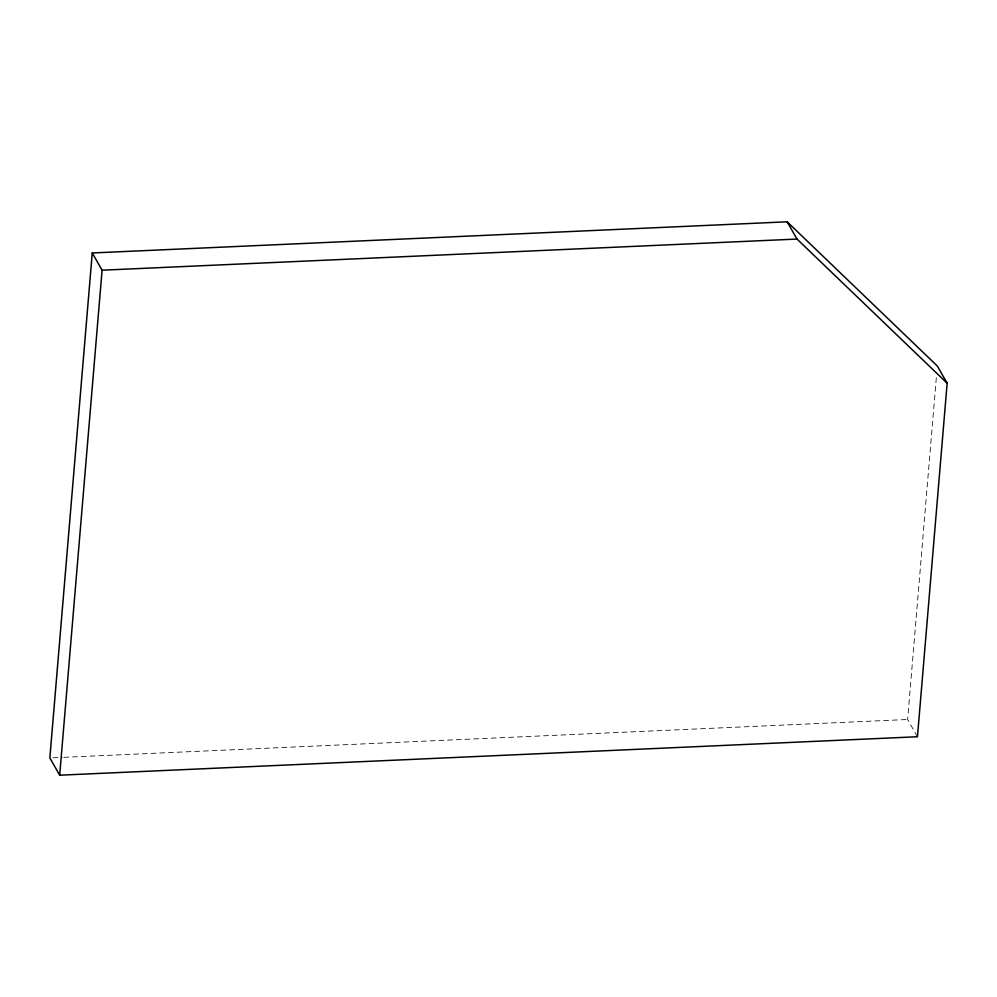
<?xml version="1.0" encoding="UTF-8"?>
<svg xmlns="http://www.w3.org/2000/svg" width="997" height="997" viewBox="0 0 997 997"><rect width="100%" height="100%" fill="white"/><g stroke="black" fill="none" stroke-linecap="round" stroke-linejoin="round"><path stroke-width="0.75" stroke-dasharray="4.99 3.74" d="M917.464 736.746L907.631 719.498L936.395 376.866M52.953 757.807L62.288 757.384M63.833 757.321L907.631 719.498"/><path stroke-width="1.5" d="M92.26 252.964L49.85 757.944L59.683 775.192L917.464 736.746L947.15 383.247L937.317 366.011L787.169 221.808L92.26 252.964L102.093 270.199L59.683 775.192M102.093 270.199L797.002 239.056L947.15 383.247M787.169 221.808L797.002 239.056"/></g></svg>
